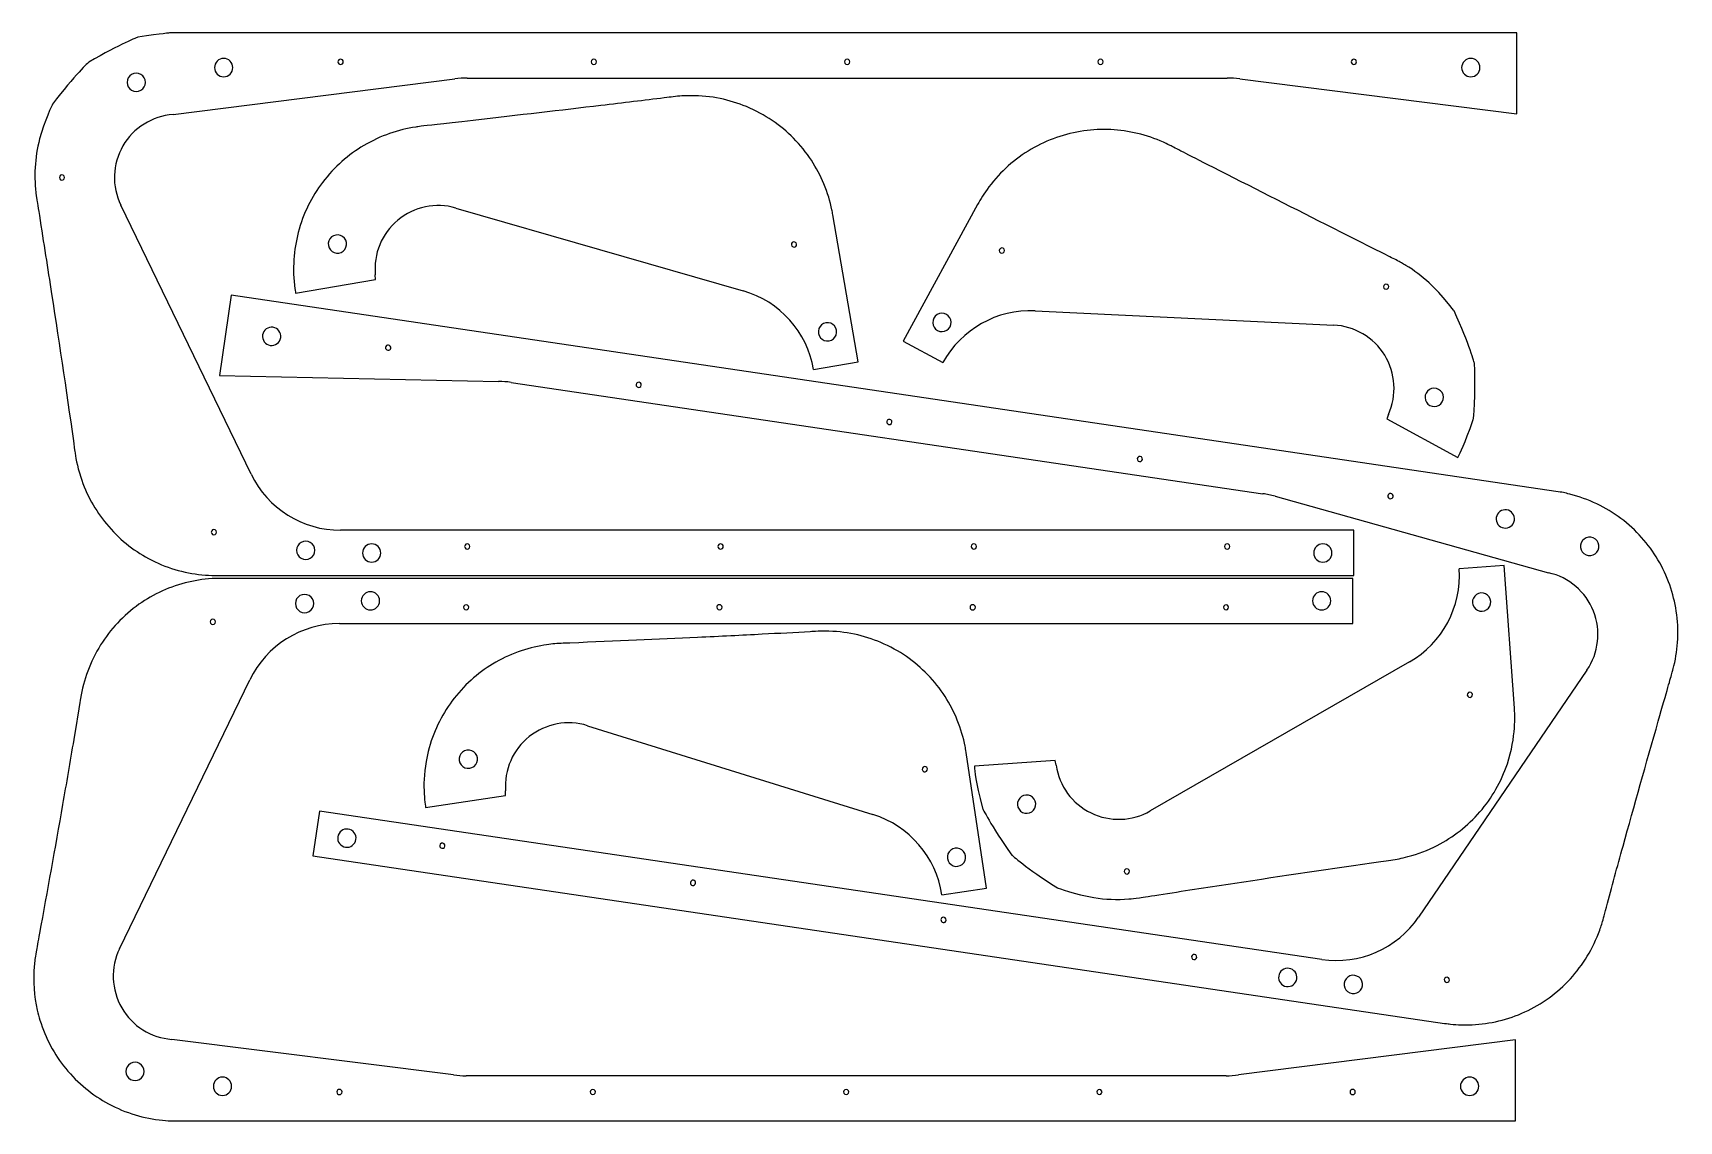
# Model space of a CAD drawing. Header units: millimetres. Extents: x 0.1 to 35.9, y 0.1 to 23.8.
import ezdxf

# ---------------------------------------------------------------- set-up
doc = ezdxf.new("R2010")
doc.units = ezdxf.units.MM
doc.layers.add('Layer_1', color=7, linetype='CONTINUOUS')

msp = doc.modelspace()

# ---------------------------------------------------------------- linework, layer by layer
at = {"layer": 'Layer_1', "color": 7}
for points in [[(26.328124, 22.808322), (32.356095, 22.047177), (32.356095, 23.809675), (3.222173, 23.809675)], [(3.119569, 22.034157), (9.250145, 22.808322)], [(9.521426, 22.825406), (26.056843, 22.825406)], [(4.816546, 14.204687), (1.981966, 20.059576)], [(20.623754, 20.071904), (19.006767, 17.101766), (19.871213, 16.631148)], [(9.273189, 19.997534), (15.523328, 18.194656)], [(17.057307, 16.48057), (18.027361, 16.647134), (17.477701, 19.848305)], [(5.787056, 18.140588), (7.524133, 18.438854), (7.519603, 18.542182)], [(4.386742, 18.09813), (4.128512, 16.354651), (10.202957, 16.224403)], [(33.206293, 13.829615), (4.386742, 18.09813)], [(21.876168, 17.758685), (28.373751, 17.448734)], [(10.473813, 16.201555), (26.830804, 13.778892)], [(29.564043, 15.505457), (29.526419, 15.409116)], [(29.526419, 15.409116), (31.074386, 14.56638)], [(27.096654, 13.722247), (33.047652, 12.058223)], [(28.812766, 11.998659), (28.812766, 12.982907), (6.765502, 12.982907)], [(32.3053, 9.109364), (32.084623, 12.215803), (31.102848, 12.146059)], [(4.052485, 11.998659), (28.812766, 11.998659)], [(6.739715, 10.950596), (28.786979, 10.950596), (28.786979, 11.934845), (4.160343, 11.934845)], [(30.022242, 10.115426), (24.382928, 6.873092)], [(1.956179, 3.873928), (4.790759, 9.728816)], [(33.883676, 9.938274), (30.221863, 4.561868)], [(12.138069, 8.728133), (18.348953, 6.794295)], [(19.846573, 5.048346), (20.819914, 5.194486), (20.377369, 8.141974)], [(22.312441, 7.96934), (20.554373, 7.844449)], [(22.332699, 7.867917), (22.312441, 7.96934)], [(8.613672, 6.944858), (10.356638, 7.206552), (10.35428, 7.309953)], [(28.11493, 3.63882), (6.305568, 6.869044), (6.161362, 5.895415), (30.786773, 2.248102)], [(9.224357, 1.125181), (3.093782, 1.899347)], [(32.330308, 0.123828), (32.330308, 1.886326), (26.302336, 1.125181)], [(26.031055, 1.108098), (9.495638, 1.108098)], [(3.699757, 0.123841), (4.846202, 0.123841), (6.618174, 0.123841), (10.239487, 0.123841), (17.665325, 0.123841), (32.239755, 0.123841), (32.330258, 0.123841)]]:
    msp.add_lwpolyline(points, dxfattribs=at)
for points in [[(4.021874, 23.054994)], [(6.70844, 23.179743)], [(12.220243, 23.179743)], [(17.732048, 23.179743)], [(23.243852, 23.179743)], [(28.755656, 23.179743)], [(31.157773, 23.054994)], [(2.119127, 22.73299)], [(0.645454, 20.66006)], [(6.729003, 19.017059)], [(16.639999, 19.147204)], [(21.181112, 19.120838)], [(29.540196, 18.335445)], [(19.945516, 17.681436)], [(5.067243, 17.234425)], [(7.743096, 16.96421)], [(17.393281, 17.105795)], [(13.195424, 16.156656)], [(30.656175, 16.049979)], [(18.647753, 15.349101)], [(24.100082, 14.541547)], [(29.55241, 13.733993)], [(31.91033, 13.258648)], [(3.952537, 12.942924)], [(5.807529, 12.545973)], [(9.464341, 12.628574)], [(14.976146, 12.628574)], [(20.48795, 12.628574)], [(25.999754, 12.628574)], [(33.745367, 12.66134)], [(7.241909, 12.487427)], [(27.937738, 12.487427)], [(6.180364, 11.38753)], [(7.614743, 11.446076)], [(9.552727, 11.304929)], [(15.064531, 11.304929)], [(20.576335, 11.304929)], [(26.08814, 11.304929)], [(28.310572, 11.446076)], [(31.606566, 11.221455)], [(4.040923, 10.990579)], [(31.342058, 9.342997)], [(9.573833, 7.801341)], [(19.485398, 7.723167)], [(21.706514, 6.820469)], [(6.704239, 6.30911)], [(8.923371, 6.123117)], [(20.195613, 5.666373)], [(23.878658, 5.497389)], [(14.375699, 5.315563)], [(19.828028, 4.508009)], [(25.280357, 3.700455)], [(27.176749, 3.27689)], [(28.604228, 3.124648)], [(30.778742, 3.203859)], [(2.491962, 1.200513)], [(4.394708, 0.87851)], [(6.796825, 0.753761)], [(12.308629, 0.753761)], [(17.820433, 0.753761)], [(23.332237, 0.753761)], [(28.844041, 0.753761)], [(31.530607, 0.87851)]]:
    msp.add_lwpolyline(points, close=True, dxfattribs=at)
for points in [[(2.356261, 23.715719), (2.356261, 23.715719), (1.978732, 23.578043), (1.287174, 23.173153)], [(3.048414, 23.808457), (3.048414, 23.808457), (2.903192, 23.796595), (2.356261, 23.715719)], [(3.222223, 23.809663), (3.214428, 23.809663), (3.206649, 23.809663), (3.048414, 23.808457)], [(1.287174, 23.173153), (1.287174, 23.173153), (0.986718, 22.900991), (0.493763, 22.256138)], [(2.418093, 22.905599), (2.356426, 22.941202), (2.280449, 22.941202), (2.218782, 22.905599)], [(4.221185, 23.254122), (4.11118, 23.254122), (4.021975, 23.164999), (4.021874, 23.054994)], [(4.021874, 23.054994), (4.021975, 22.944989), (4.11118, 22.855865), (4.221185, 22.855865)], [(4.420496, 23.054994), (4.420395, 23.164999), (4.33119, 23.254122), (4.221185, 23.254122)], [(4.221185, 22.855865), (4.33119, 22.855865), (4.420395, 22.944989), (4.420496, 23.054994)], [(6.765526, 23.236696), (6.73405, 23.236696), (6.708513, 23.211218), (6.70844, 23.179743)], [(6.70844, 23.179743), (6.708513, 23.148267), (6.73405, 23.12279), (6.765526, 23.12279)], [(6.822612, 23.179743), (6.822539, 23.211218), (6.797002, 23.236696), (6.765526, 23.236696)], [(6.765526, 23.12279), (6.797002, 23.12279), (6.822539, 23.148267), (6.822612, 23.179743)], [(12.248787, 23.229181), (12.231124, 23.218983), (12.220243, 23.200138), (12.220243, 23.179743)], [(12.220243, 23.179743), (12.220243, 23.159348), (12.231124, 23.140502), (12.248787, 23.130304)], [(12.305873, 23.229181), (12.288211, 23.239379), (12.266449, 23.239379), (12.248787, 23.229181)], [(12.248787, 23.130304), (12.266449, 23.120107), (12.288211, 23.120107), (12.305873, 23.130304)], [(12.334417, 23.179743), (12.334417, 23.200138), (12.323536, 23.218983), (12.305873, 23.229181)], [(12.305873, 23.130304), (12.323536, 23.140502), (12.334417, 23.159348), (12.334417, 23.179743)], [(17.760591, 23.229181), (17.742928, 23.218983), (17.732048, 23.200138), (17.732048, 23.179743)], [(17.732048, 23.179743), (17.732048, 23.159348), (17.742928, 23.140502), (17.760591, 23.130304)], [(17.817677, 23.229181), (17.800015, 23.239379), (17.778254, 23.239379), (17.760591, 23.229181)], [(17.760591, 23.130304), (17.778254, 23.120107), (17.800015, 23.120107), (17.817677, 23.130304)], [(17.846221, 23.179743), (17.846221, 23.200138), (17.83534, 23.218983), (17.817677, 23.229181)], [(17.817677, 23.130304), (17.83534, 23.140502), (17.846221, 23.159348), (17.846221, 23.179743)], [(23.272395, 23.229181), (23.254732, 23.218983), (23.243852, 23.200138), (23.243852, 23.179743)], [(23.243852, 23.179743), (23.243852, 23.159348), (23.254732, 23.140502), (23.272395, 23.130304)], [(23.329482, 23.229181), (23.311819, 23.239379), (23.290058, 23.239379), (23.272395, 23.229181)], [(23.272395, 23.130304), (23.290058, 23.120107), (23.311819, 23.120107), (23.329482, 23.130304)], [(23.358025, 23.179743), (23.358025, 23.200138), (23.347144, 23.218983), (23.329482, 23.229181)], [(23.329482, 23.130304), (23.347144, 23.140502), (23.358025, 23.159348), (23.358025, 23.179743)], [(28.812742, 23.236696), (28.781266, 23.236696), (28.75573, 23.211218), (28.755656, 23.179743)], [(28.755656, 23.179743), (28.75573, 23.148267), (28.781266, 23.12279), (28.812742, 23.12279)], [(28.869829, 23.179743), (28.869755, 23.211218), (28.844218, 23.236696), (28.812742, 23.236696)], [(28.812742, 23.12279), (28.844218, 23.12279), (28.869755, 23.148267), (28.869829, 23.179743)], [(31.357083, 23.254122), (31.247078, 23.254122), (31.157873, 23.164999), (31.157773, 23.054994)], [(31.157773, 23.054994), (31.157873, 22.944989), (31.247078, 22.855865), (31.357083, 22.855865)], [(31.556394, 23.054994), (31.556294, 23.164999), (31.467089, 23.254122), (31.357083, 23.254122)], [(31.357083, 22.855865), (31.467089, 22.855865), (31.556294, 22.944989), (31.556394, 23.054994)], [(2.218782, 22.905599), (2.157115, 22.869995), (2.119127, 22.804197), (2.119127, 22.73299)], [(2.119127, 22.73299), (2.119127, 22.661783), (2.157115, 22.595985), (2.218782, 22.560381)], [(2.517749, 22.73299), (2.517749, 22.804197), (2.47976, 22.869995), (2.418093, 22.905599)], [(2.418093, 22.560381), (2.47976, 22.595985), (2.517749, 22.661783), (2.517749, 22.73299)], [(9.521428, 22.825412), (9.430731, 22.825412), (9.340124, 22.819714), (9.250142, 22.808351)], [(26.328126, 22.808351), (26.238144, 22.819714), (26.147537, 22.825412), (26.05684, 22.825412)], [(0.493763, 22.256138), (0.493763, 22.256138), (0.317289, 21.88355), (0.216215, 21.50075)], [(2.218782, 22.560381), (2.280449, 22.524778), (2.356426, 22.524778), (2.418093, 22.560381)], [(12.429446, 22.228176), (11.569248, 22.125973), (10.638148, 22.018344), (9.649776, 21.905578)], [(13.805056, 22.394477), (13.377908, 22.341814), (12.917388, 22.286148), (12.429446, 22.228176)], [(14.0015, 22.418775), (13.945069, 22.411772), (13.881684, 22.403924), (13.805056, 22.394477)], [(14.38443, 22.443021), (14.236087, 22.442602), (14.139162, 22.435859), (14.0015, 22.418775)], [(15.594919, 22.204941), (15.236885, 22.353002), (14.829845, 22.444281), (14.38443, 22.443021)], [(3.119536, 22.034181), (2.664596, 22.000183), (2.255973, 21.743221), (2.028238, 21.34792)], [(9.649776, 21.905578), (8.93204, 21.82369), (8.654213, 21.792322), (8.519227, 21.777)], [(16.618271, 21.518521), (16.345799, 21.793373), (16.005933, 22.03497), (15.594919, 22.204941)], [(0.216215, 21.50075), (0.162333, 21.296679), (0.12938, 21.087693), (0.11771, 20.876942)], [(8.399134, 21.761031), (8.024998, 21.703956), (7.638905, 21.57698), (7.267417, 21.356079)], [(8.519227, 21.777), (8.459956, 21.770273), (8.428358, 21.765489), (8.399134, 21.761031)], [(17.280276, 20.52687), (17.135786, 20.872108), (16.921023, 21.213125), (16.618271, 21.518521)], [(22.934844, 21.676332), (22.530165, 21.618879), (22.142529, 21.483098), (21.792847, 21.278363)], [(24.107813, 21.620928), (23.722023, 21.713336), (23.324166, 21.731605), (22.934844, 21.676332)], [(24.667875, 21.429713), (24.486778, 21.51118), (24.299258, 21.57507), (24.107813, 21.620928)], [(2.028238, 21.34792), (1.800504, 20.952619), (1.783182, 20.470227), (1.981978, 20.05961)], [(7.267417, 21.356079), (6.941719, 21.162407), (6.631657, 20.89877), (6.37103, 20.553278)], [(21.792847, 21.278363), (21.433345, 21.067879), (21.121128, 20.788761), (20.87274, 20.458771)], [(24.812491, 21.360207), (24.74355, 21.395515), (24.714012, 21.408959), (24.667875, 21.429713)], [(25.756131, 20.878297), (25.15457, 21.184728), (24.92766, 21.301226), (24.812491, 21.360207)], [(0.11771, 20.876942), (0.105884, 20.66336), (0.116304, 20.456504), (0.1446, 20.258428)], [(28.203022, 19.63762), (27.388929, 20.048969), (26.56083, 20.468388), (25.756131, 20.878297)], [(0.673998, 20.709499), (0.656335, 20.699301), (0.645454, 20.680456), (0.645454, 20.66006)], [(0.645454, 20.66006), (0.645454, 20.639665), (0.656335, 20.620819), (0.673998, 20.610622)], [(0.731085, 20.709499), (0.713422, 20.719697), (0.691661, 20.719697), (0.673998, 20.709499)], [(0.673998, 20.610622), (0.691661, 20.600424), (0.713422, 20.600424), (0.731085, 20.610622)], [(0.759628, 20.66006), (0.759628, 20.680456), (0.748748, 20.699301), (0.731085, 20.709499)], [(0.731085, 20.610622), (0.748748, 20.620819), (0.759628, 20.639665), (0.759628, 20.66006)], [(6.37103, 20.553278), (6.141099, 20.248473), (5.953068, 19.883918), (5.84301, 19.461936)], [(17.456884, 19.957854), (17.41897, 20.139638), (17.362655, 20.330037), (17.280276, 20.52687)], [(20.87274, 20.458771), (20.758798, 20.307396), (20.68943, 20.192551), (20.623756, 20.071917)], [(0.1446, 20.258428), (0.14614, 20.247642), (0.147551, 20.237632), (0.151227, 20.214264)], [(0.151227, 20.214264), (0.158236, 20.169701), (0.172916, 20.076467), (0.210642, 19.836345)], [(9.273157, 19.997517), (8.83482, 20.123957), (8.362317, 20.02525), (8.011256, 19.733904)], [(0.210642, 19.836345), (0.304449, 19.239274), (0.391989, 18.679488), (0.476916, 18.129061)], [(8.011256, 19.733904), (7.660196, 19.442557), (7.476091, 18.996341), (7.519574, 18.54221)], [(17.477702, 19.848325), (17.469256, 19.897517), (17.46341, 19.926562), (17.456884, 19.957854)], [(5.84301, 19.461936), (5.745557, 19.088282), (5.710941, 18.674709), (5.77193, 18.237867)], [(6.661544, 19.409932), (6.591364, 19.397882), (6.532944, 19.349306), (6.50829, 19.282503)], [(6.848528, 19.340924), (6.803002, 19.395677), (6.731724, 19.421983), (6.661544, 19.409932)], [(29.382941, 19.041971), (28.982556, 19.24396), (28.595348, 19.439384), (28.203022, 19.63762)], [(6.50829, 19.282503), (6.483636, 19.215701), (6.496493, 19.140819), (6.542019, 19.086067)], [(6.542019, 19.086067), (6.587545, 19.031314), (6.658823, 19.005009), (6.729003, 19.017059)], [(6.729003, 19.017059), (6.799183, 19.029109), (6.857603, 19.077685), (6.882257, 19.144488)], [(6.882257, 19.144488), (6.906911, 19.211291), (6.894054, 19.286172), (6.848528, 19.340924)], [(16.576782, 19.223233), (16.569721, 19.204099), (16.573403, 19.182651), (16.586443, 19.166969)], [(16.620678, 19.259731), (16.600577, 19.256279), (16.583844, 19.242366), (16.576782, 19.223233)], [(16.586443, 19.166969), (16.599483, 19.151287), (16.619898, 19.143752), (16.639999, 19.147204)], [(16.674234, 19.239966), (16.661194, 19.255648), (16.640779, 19.263182), (16.620678, 19.259731)], [(16.639999, 19.147204), (16.6601, 19.150655), (16.676833, 19.164568), (16.683894, 19.183702)], [(16.683894, 19.183702), (16.690956, 19.202836), (16.687273, 19.224283), (16.674234, 19.239966)], [(21.124043, 19.119408), (21.106641, 19.108771), (21.096236, 19.089658), (21.096747, 19.069269)], [(21.096747, 19.069269), (21.097258, 19.048881), (21.108607, 19.030313), (21.12652, 19.020561)], [(21.181112, 19.120838), (21.163199, 19.13059), (21.141445, 19.130045), (21.124043, 19.119408)], [(21.12652, 19.020561), (21.144433, 19.010809), (21.166187, 19.011354), (21.183589, 19.021991)], [(21.210885, 19.07213), (21.210374, 19.092518), (21.199025, 19.111086), (21.181112, 19.120838)], [(21.183589, 19.021991), (21.200991, 19.032628), (21.211396, 19.051741), (21.210885, 19.07213)], [(29.730621, 18.866588), (29.657357, 18.903543), (29.553409, 18.955973), (29.382941, 19.041971)], [(29.944407, 18.748151), (29.871562, 18.79228), (29.829931, 18.816496), (29.730621, 18.866588)], [(30.448783, 18.368627), (30.293809, 18.511728), (30.124825, 18.638854), (29.944407, 18.748151)], [(29.483127, 18.334014), (29.465725, 18.323378), (29.45532, 18.304265), (29.455831, 18.283876)], [(29.455831, 18.283876), (29.456342, 18.263487), (29.467692, 18.24492), (29.485604, 18.235168)], [(29.540196, 18.335445), (29.522284, 18.345197), (29.500529, 18.344651), (29.483127, 18.334014)], [(29.569969, 18.286736), (29.569458, 18.307125), (29.558109, 18.325693), (29.540196, 18.335445)], [(29.542673, 18.236598), (29.560075, 18.247235), (29.57048, 18.266348), (29.569969, 18.286736)], [(30.993792, 17.756695), (30.993792, 17.756695), (30.749222, 18.091206), (30.448783, 18.368627)], [(0.476916, 18.129061), (0.650041, 17.007003), (0.832418, 15.791504), (0.978114, 14.726762)], [(5.77193, 18.237867), (5.775307, 18.213643), (5.777455, 18.196576), (5.787076, 18.140541)], [(17.057314, 16.480547), (16.916829, 17.298718), (16.320953, 17.964554), (15.523328, 18.194632)], [(29.485604, 18.235168), (29.503517, 18.225416), (29.525272, 18.225961), (29.542673, 18.236598)], [(19.746267, 17.676443), (19.685511, 17.639306), (19.649183, 17.572577), (19.650966, 17.501392)], [(19.945516, 17.681436), (19.882976, 17.715484), (19.807023, 17.71358), (19.746267, 17.676443)], [(21.876161, 17.758663), (21.046959, 17.798219), (20.268131, 17.360228), (19.871199, 16.631129)], [(20.049464, 17.511378), (20.04768, 17.582563), (20.008055, 17.647389), (19.945516, 17.681436)], [(31.435693, 16.614194), (31.435693, 16.614194), (31.337703, 17.014025), (30.993792, 17.756695)], [(5.067243, 17.234425), (5.051225, 17.125592), (5.12641, 17.024361), (5.235228, 17.008244)], [(5.293578, 17.402203), (5.18476, 17.418321), (5.083459, 17.343229), (5.067243, 17.234425)], [(5.461563, 17.176022), (5.47758, 17.284855), (5.402396, 17.386086), (5.293578, 17.402203)], [(17.172568, 17.371239), (17.147914, 17.304436), (17.160771, 17.229555), (17.206297, 17.174803)], [(17.325823, 17.498668), (17.255642, 17.486618), (17.197222, 17.438042), (17.172568, 17.371239)], [(17.512806, 17.42966), (17.46728, 17.484413), (17.396003, 17.510718), (17.325823, 17.498668)], [(17.393281, 17.105795), (17.463461, 17.117845), (17.521881, 17.166421), (17.546536, 17.233224)], [(17.546536, 17.233224), (17.57119, 17.300026), (17.558332, 17.374908), (17.512806, 17.42966)], [(19.650966, 17.501392), (19.65275, 17.430207), (19.692375, 17.365382), (19.754915, 17.331334)], [(19.754915, 17.331334), (19.817455, 17.297287), (19.893408, 17.29919), (19.954164, 17.336327)], [(19.954164, 17.336327), (20.01492, 17.373464), (20.051248, 17.440193), (20.049464, 17.511378)], [(29.483154, 16.792074), (29.24486, 17.181101), (28.829466, 17.42697), (28.373776, 17.448707)], [(5.235228, 17.008244), (5.344046, 16.992126), (5.445346, 17.067218), (5.461563, 17.176022)], [(7.743096, 16.96421), (7.738557, 16.933063), (7.760086, 16.904119), (7.791222, 16.899507)], [(7.807911, 17.012184), (7.776774, 17.016796), (7.74778, 16.995335), (7.743096, 16.96421)], [(7.791222, 16.899507), (7.822358, 16.894896), (7.851352, 16.916356), (7.856037, 16.947482)], [(7.856037, 16.947482), (7.860576, 16.978629), (7.839047, 17.007572), (7.807911, 17.012184)], [(17.206297, 17.174803), (17.251823, 17.12005), (17.323101, 17.093745), (17.393281, 17.105795)], [(29.56408, 15.505474), (29.75175, 15.921295), (29.721448, 16.403046), (29.483154, 16.792074)], [(31.410723, 15.394362), (31.410723, 15.394362), (31.47154, 15.800356), (31.435693, 16.614194)], [(10.473816, 16.201561), (10.384098, 16.21485), (10.293634, 16.222488), (10.202959, 16.224432)], [(13.195424, 16.156656), (13.192436, 16.136481), (13.200438, 16.116244), (13.216416, 16.103569)], [(13.230903, 16.201378), (13.211937, 16.193879), (13.198412, 16.176831), (13.195424, 16.156656)], [(13.287374, 16.193015), (13.271396, 16.20569), (13.249869, 16.208878), (13.230903, 16.201378)], [(13.272887, 16.095205), (13.291853, 16.102704), (13.305377, 16.119753), (13.308365, 16.139928)], [(13.308365, 16.139928), (13.311354, 16.160103), (13.303352, 16.180339), (13.287374, 16.193015)], [(13.216416, 16.103569), (13.232394, 16.090893), (13.253921, 16.087705), (13.272887, 16.095205)], [(30.456926, 16.044986), (30.39617, 16.007849), (30.359842, 15.94112), (30.361626, 15.869935)], [(30.361626, 15.869935), (30.36341, 15.79875), (30.403035, 15.733924), (30.465574, 15.699877)], [(30.656175, 16.049979), (30.593635, 16.084027), (30.517682, 16.082123), (30.456926, 16.044986)], [(30.760124, 15.879921), (30.75834, 15.951106), (30.718715, 16.015932), (30.656175, 16.049979)], [(30.664823, 15.70487), (30.725579, 15.742007), (30.761907, 15.808736), (30.760124, 15.879921)], [(30.465574, 15.699877), (30.528114, 15.665829), (30.604067, 15.667733), (30.664823, 15.70487)], [(18.647753, 15.349101), (18.644765, 15.328926), (18.652767, 15.30869), (18.668745, 15.296015)], [(18.683232, 15.393824), (18.664266, 15.386325), (18.650741, 15.369276), (18.647753, 15.349101)], [(18.668745, 15.296015), (18.684723, 15.283339), (18.706249, 15.280151), (18.725215, 15.287651)], [(18.739702, 15.38546), (18.723724, 15.398136), (18.702198, 15.401324), (18.683232, 15.393824)], [(18.725215, 15.287651), (18.744182, 15.29515), (18.757706, 15.312199), (18.760694, 15.332374)], [(18.760694, 15.332374), (18.763682, 15.352548), (18.75568, 15.372785), (18.739702, 15.38546)], [(31.074351, 14.566342), (31.140818, 14.688431), (31.204995, 14.819766), (31.410723, 15.394362)], [(0.978114, 14.726762), (0.979125, 14.719352), (0.980238, 14.711241), (0.981437, 14.70246)], [(0.981437, 14.70246), (0.996182, 14.594535), (1.030061, 14.386261), (1.109948, 14.141234)], [(24.100082, 14.541547), (24.097093, 14.521372), (24.105096, 14.501136), (24.121074, 14.48846)], [(24.13556, 14.58627), (24.116594, 14.578771), (24.10307, 14.561722), (24.100082, 14.541547)], [(24.121074, 14.48846), (24.137051, 14.475785), (24.158578, 14.472597), (24.177544, 14.480096)], [(24.192031, 14.577906), (24.176053, 14.590582), (24.154526, 14.59377), (24.13556, 14.58627)], [(24.177544, 14.480096), (24.19651, 14.487596), (24.210035, 14.504644), (24.213023, 14.524819)], [(24.213023, 14.524819), (24.216011, 14.544994), (24.208009, 14.565231), (24.192031, 14.577906)], [(1.109948, 14.141234), (1.23554, 13.75602), (1.428696, 13.412655), (1.669606, 13.120456)], [(4.816569, 14.204691), (5.178309, 13.457508), (5.935381, 12.982905), (6.765526, 12.982905)], [(27.096661, 13.722276), (27.009315, 13.746699), (26.92052, 13.765611), (26.830802, 13.778899)], [(29.55241, 13.733993), (29.547872, 13.702846), (29.5694, 13.673902), (29.600536, 13.669291)], [(29.617225, 13.781968), (29.586089, 13.786579), (29.557095, 13.765119), (29.55241, 13.733993)], [(29.600536, 13.669291), (29.631673, 13.664679), (29.660667, 13.68614), (29.665351, 13.717265)], [(29.665351, 13.717265), (29.66989, 13.748412), (29.648361, 13.777356), (29.617225, 13.781968)], [(33.508308, 13.769596), (33.404771, 13.79551), (33.347246, 13.808726), (33.206241, 13.82961)], [(34.621121, 13.24049), (34.298382, 13.482301), (33.922293, 13.665982), (33.508308, 13.769596)], [(31.91033, 13.258648), (31.894312, 13.149815), (31.969496, 13.048584), (32.078315, 13.032466)], [(32.136665, 13.426426), (32.027847, 13.442543), (31.926546, 13.367451), (31.91033, 13.258648)], [(32.30465, 13.200244), (32.320667, 13.309077), (32.245483, 13.410309), (32.136665, 13.426426)], [(1.669606, 13.120456), (1.932529, 12.801559), (2.246801, 12.549947), (2.587187, 12.366848)], [(3.98108, 12.992363), (3.963417, 12.982165), (3.952537, 12.963319), (3.952537, 12.942924)], [(3.952537, 12.942924), (3.952537, 12.922529), (3.963417, 12.903683), (3.98108, 12.893486)], [(4.038167, 12.992363), (4.020504, 13.002561), (3.998743, 13.002561), (3.98108, 12.992363)], [(4.066711, 12.942924), (4.066711, 12.963319), (4.05583, 12.982165), (4.038167, 12.992363)], [(4.038167, 12.893486), (4.05583, 12.903683), (4.066711, 12.922529), (4.066711, 12.942924)], [(32.078315, 13.032466), (32.187133, 13.016349), (32.288433, 13.091441), (32.30465, 13.200244)], [(35.428072, 12.341929), (35.226419, 12.681811), (34.955781, 12.989748), (34.621121, 13.24049)], [(3.98108, 12.893486), (3.998743, 12.883288), (4.020504, 12.883288), (4.038167, 12.893486)], [(5.907185, 12.718582), (5.845518, 12.682978), (5.807529, 12.61718), (5.807529, 12.545973)], [(5.807529, 12.545973), (5.807529, 12.474766), (5.845518, 12.408968), (5.907185, 12.373365)], [(6.106496, 12.718582), (6.044829, 12.754185), (5.968852, 12.754185), (5.907185, 12.718582)], [(6.206152, 12.545973), (6.206152, 12.61718), (6.168163, 12.682978), (6.106496, 12.718582)], [(6.106496, 12.373365), (6.168163, 12.408968), (6.206152, 12.474766), (6.206152, 12.545973)], [(7.441219, 12.686556), (7.331214, 12.686556), (7.242009, 12.597432), (7.241909, 12.487427)], [(7.64053, 12.487427), (7.64043, 12.597432), (7.551225, 12.686556), (7.441219, 12.686556)], [(9.492885, 12.678013), (9.475222, 12.667815), (9.464341, 12.648969), (9.464341, 12.628574)], [(9.464341, 12.628574), (9.464341, 12.608179), (9.475222, 12.589334), (9.492885, 12.579136)], [(9.549971, 12.678013), (9.532309, 12.68821), (9.510547, 12.68821), (9.492885, 12.678013)], [(9.492885, 12.579136), (9.510547, 12.568938), (9.532309, 12.568938), (9.549971, 12.579136)], [(9.578514, 12.628574), (9.578514, 12.648969), (9.567634, 12.667815), (9.549971, 12.678013)], [(9.549971, 12.579136), (9.567634, 12.589334), (9.578514, 12.608179), (9.578514, 12.628574)], [(15.033232, 12.685661), (15.001704, 12.685661), (14.976146, 12.660102), (14.976146, 12.628574)], [(14.976146, 12.628574), (14.976146, 12.597046), (15.001704, 12.571488), (15.033232, 12.571488)], [(15.090319, 12.628574), (15.090319, 12.660102), (15.06476, 12.685661), (15.033232, 12.685661)], [(15.033232, 12.571488), (15.06476, 12.571488), (15.090319, 12.597046), (15.090319, 12.628574)], [(20.516493, 12.678013), (20.49883, 12.667815), (20.48795, 12.648969), (20.48795, 12.628574)], [(20.48795, 12.628574), (20.48795, 12.597046), (20.513508, 12.571488), (20.545036, 12.571488)], [(20.573579, 12.678013), (20.555917, 12.68821), (20.534156, 12.68821), (20.516493, 12.678013)], [(20.545036, 12.571488), (20.576564, 12.571488), (20.602123, 12.597046), (20.602123, 12.628574)], [(20.602123, 12.628574), (20.602123, 12.648969), (20.591242, 12.667815), (20.573579, 12.678013)], [(26.028297, 12.678013), (26.010634, 12.667815), (25.999754, 12.648969), (25.999754, 12.628574)], [(25.999754, 12.628574), (25.999754, 12.608179), (26.010634, 12.589334), (26.028297, 12.579136)], [(26.085384, 12.678013), (26.067721, 12.68821), (26.04596, 12.68821), (26.028297, 12.678013)], [(26.028297, 12.579136), (26.04596, 12.568938), (26.067721, 12.568938), (26.085384, 12.579136)], [(26.113927, 12.628574), (26.113927, 12.648969), (26.103046, 12.667815), (26.085384, 12.678013)], [(26.085384, 12.579136), (26.103046, 12.589334), (26.113927, 12.608179), (26.113927, 12.628574)], [(28.137049, 12.686556), (28.027044, 12.686556), (27.937839, 12.597432), (27.937738, 12.487427)], [(28.33636, 12.487427), (28.336259, 12.597432), (28.247054, 12.686556), (28.137049, 12.686556)], [(33.745367, 12.66134), (33.734934, 12.590902), (33.762872, 12.520248), (33.818657, 12.475994)], [(33.869236, 12.817486), (33.803018, 12.791301), (33.755799, 12.731779), (33.745367, 12.66134)], [(34.066397, 12.788284), (34.010612, 12.832538), (33.935454, 12.84367), (33.869236, 12.817486)], [(34.015818, 12.446792), (34.082036, 12.472976), (34.129255, 12.532498), (34.139688, 12.602937)], [(34.139688, 12.602937), (34.15012, 12.673376), (34.122182, 12.744029), (34.066397, 12.788284)], [(2.587187, 12.366848), (2.959526, 12.166561), (3.355442, 12.052011), (3.749081, 12.013462)], [(5.907185, 12.373365), (5.968852, 12.337761), (6.044829, 12.337761), (6.106496, 12.373365)], [(7.241909, 12.487427), (7.242009, 12.377422), (7.331214, 12.288299), (7.441219, 12.288299)], [(7.441219, 12.288299), (7.551225, 12.288299), (7.64043, 12.377422), (7.64053, 12.487427)], [(27.937738, 12.487427), (27.937839, 12.377422), (28.027044, 12.288299), (28.137049, 12.288299)], [(28.137049, 12.288299), (28.247054, 12.288299), (28.336259, 12.377422), (28.33636, 12.487427)], [(33.818657, 12.475994), (33.874443, 12.431739), (33.9496, 12.420607), (34.015818, 12.446792)], [(35.82773, 11.218832), (35.769985, 11.60457), (35.638622, 11.987049), (35.428072, 12.341929)], [(3.458057, 11.854412), (3.058465, 11.761507), (2.694223, 11.593192), (2.378596, 11.369988)], [(4.045336, 11.932725), (3.841546, 11.925192), (3.645231, 11.897929), (3.458057, 11.854412)], [(3.749081, 12.013462), (3.85723, 12.00287), (3.922087, 11.998654), (4.052434, 11.998654)], [(4.160389, 11.93485), (4.104054, 11.93485), (4.07752, 11.933914), (4.045336, 11.932725)], [(30.022236, 10.115449), (30.741909, 10.529226), (31.161673, 11.318025), (31.102849, 12.146083)], [(34.026663, 11.219497), (33.859303, 11.643899), (33.492737, 11.957956), (33.047687, 12.058242)], [(5.881397, 11.560139), (5.81973, 11.524535), (5.781742, 11.458737), (5.781742, 11.38753)], [(6.080709, 11.560139), (6.019042, 11.595742), (5.943065, 11.595742), (5.881397, 11.560139)], [(6.180364, 11.38753), (6.180364, 11.458737), (6.142376, 11.524535), (6.080709, 11.560139)], [(7.415432, 11.645205), (7.305427, 11.645205), (7.216222, 11.556081), (7.216121, 11.446076)], [(7.614743, 11.446076), (7.614642, 11.556081), (7.525437, 11.645205), (7.415432, 11.645205)], [(28.111261, 11.645205), (28.001256, 11.645205), (27.912051, 11.556081), (27.911951, 11.446076)], [(28.310572, 11.446076), (28.310472, 11.556081), (28.221267, 11.645205), (28.111261, 11.645205)], [(31.413206, 11.50744), (31.382062, 11.443405), (31.387446, 11.367619), (31.427329, 11.308629)], [(31.578319, 11.619076), (31.507291, 11.61403), (31.44435, 11.571475), (31.413206, 11.50744)], [(31.757556, 11.531902), (31.717672, 11.590891), (31.649347, 11.624122), (31.578319, 11.619076)], [(31.771679, 11.333092), (31.802823, 11.397127), (31.797439, 11.472913), (31.757556, 11.531902)], [(2.378596, 11.369988), (2.034567, 11.126698), (1.755303, 10.823565), (1.544512, 10.486863)], [(5.781742, 11.38753), (5.781742, 11.316323), (5.81973, 11.250525), (5.881397, 11.214922)], [(5.881397, 11.214922), (5.943065, 11.179318), (6.019042, 11.179318), (6.080709, 11.214922)], [(6.080709, 11.214922), (6.142376, 11.250525), (6.180364, 11.316323), (6.180364, 11.38753)], [(7.216121, 11.446076), (7.216222, 11.336071), (7.305427, 11.246948), (7.415432, 11.246948)], [(7.415432, 11.246948), (7.525437, 11.246948), (7.614642, 11.336071), (7.614743, 11.446076)], [(9.467097, 11.354368), (9.449435, 11.34417), (9.438554, 11.325324), (9.438554, 11.304929)], [(9.438554, 11.304929), (9.438554, 11.284534), (9.449435, 11.265688), (9.467097, 11.255491)], [(9.524184, 11.354368), (9.506521, 11.364565), (9.48476, 11.364565), (9.467097, 11.354368)], [(9.467097, 11.255491), (9.48476, 11.245293), (9.506521, 11.245293), (9.524184, 11.255491)], [(9.552727, 11.304929), (9.552727, 11.325324), (9.541846, 11.34417), (9.524184, 11.354368)], [(9.524184, 11.255491), (9.541846, 11.265688), (9.552727, 11.284534), (9.552727, 11.304929)], [(15.007445, 11.362016), (14.975917, 11.362016), (14.950358, 11.336457), (14.950358, 11.304929)], [(14.950358, 11.304929), (14.950358, 11.284534), (14.961239, 11.265688), (14.978901, 11.255491)], [(14.978901, 11.255491), (14.996564, 11.245293), (15.018325, 11.245293), (15.035988, 11.255491)], [(15.064531, 11.304929), (15.064531, 11.336457), (15.038973, 11.362016), (15.007445, 11.362016)], [(15.035988, 11.255491), (15.053651, 11.265688), (15.064531, 11.284534), (15.064531, 11.304929)], [(20.519249, 11.362016), (20.487721, 11.362016), (20.462162, 11.336457), (20.462162, 11.304929)], [(20.462162, 11.304929), (20.462162, 11.273401), (20.487721, 11.247843), (20.519249, 11.247843)], [(20.576335, 11.304929), (20.576335, 11.336457), (20.550777, 11.362016), (20.519249, 11.362016)], [(20.519249, 11.247843), (20.550777, 11.247843), (20.576335, 11.273401), (20.576335, 11.304929)], [(26.00251, 11.354368), (25.984847, 11.34417), (25.973966, 11.325324), (25.973966, 11.304929)], [(25.973966, 11.304929), (25.973966, 11.284534), (25.984847, 11.265688), (26.00251, 11.255491)], [(26.059596, 11.354368), (26.041934, 11.364565), (26.020172, 11.364565), (26.00251, 11.354368)], [(26.00251, 11.255491), (26.020172, 11.245293), (26.041934, 11.245293), (26.059596, 11.255491)], [(26.08814, 11.304929), (26.08814, 11.325324), (26.077259, 11.34417), (26.059596, 11.354368)], [(26.059596, 11.255491), (26.077259, 11.265688), (26.08814, 11.284534), (26.08814, 11.304929)], [(27.911951, 11.446076), (27.912051, 11.336071), (28.001256, 11.246948), (28.111261, 11.246948)], [(28.111261, 11.246948), (28.221267, 11.246948), (28.310472, 11.336071), (28.310572, 11.446076)], [(31.427329, 11.308629), (31.467213, 11.24964), (31.535538, 11.21641), (31.606566, 11.221455)], [(31.606566, 11.221455), (31.677594, 11.226501), (31.740535, 11.269057), (31.771679, 11.333092)], [(33.88367, 9.93831), (34.140482, 10.31537), (34.194024, 10.795095), (34.026663, 11.219497)], [(35.777236, 10.033169), (35.866801, 10.410933), (35.88853, 10.812694), (35.82773, 11.218832)], [(3.955293, 11.040018), (3.93763, 11.02982), (3.926749, 11.010974), (3.926749, 10.990579)], [(3.926749, 10.990579), (3.926749, 10.970184), (3.93763, 10.951338), (3.955293, 10.941141)], [(4.01238, 11.040018), (3.994717, 11.050216), (3.972956, 11.050216), (3.955293, 11.040018)], [(3.955293, 10.941141), (3.972956, 10.930943), (3.994717, 10.930943), (4.01238, 10.941141)], [(4.040923, 10.990579), (4.040923, 11.010974), (4.030042, 11.02982), (4.01238, 11.040018)], [(4.01238, 10.941141), (4.030042, 10.951338), (4.040923, 10.970184), (4.040923, 10.990579)], [(6.739739, 10.950599), (5.909594, 10.950599), (5.152522, 10.475996), (4.790782, 9.728812)], [(16.985256, 10.774449), (16.655281, 10.755359), (16.304497, 10.736189), (15.9374, 10.717141)], [(17.101746, 10.781235), (17.067695, 10.779237), (17.029741, 10.777023), (16.985256, 10.774449)], [(17.309395, 10.78671), (17.239113, 10.787129), (17.180912, 10.785879), (17.101746, 10.781235)], [(18.520075, 10.538381), (18.156997, 10.692101), (17.748944, 10.784093), (17.309395, 10.78671)], [(1.544512, 10.486863), (1.315407, 10.120909), (1.172121, 9.724034), (1.105221, 9.322231)], [(11.190797, 10.480885), (10.81528, 10.419578), (10.434255, 10.287879), (10.073466, 10.069066)], [(11.567468, 10.519336), (11.435756, 10.513836), (11.337574, 10.504847), (11.190797, 10.480885)], [(11.756042, 10.527218), (11.683357, 10.524177), (11.622505, 10.521636), (11.567468, 10.519336)], [(14.53154, 10.648239), (13.657232, 10.607544), (12.785004, 10.570255), (11.756042, 10.527218)], [(15.9374, 10.717141), (15.494908, 10.694181), (15.023724, 10.671146), (14.53154, 10.648239)], [(19.53581, 9.843443), (19.262235, 10.125154), (18.922954, 10.367809), (18.520075, 10.538381)], [(10.073466, 10.069066), (9.746467, 9.870745), (9.441466, 9.603721), (9.18901, 9.262839)], [(35.740374, 9.892251), (35.759925, 9.960528), (35.768436, 9.996052), (35.777236, 10.033169)], [(20.184121, 8.848953), (20.041983, 9.199801), (19.82953, 9.540987), (19.53581, 9.843443)], [(35.4362, 8.828621), (35.625607, 9.492367), (35.7017, 9.757199), (35.740374, 9.892251)], [(1.105221, 9.322231), (1.093525, 9.251986), (1.045627, 8.948298), (0.957944, 8.424694)], [(31.286675, 9.424909), (31.277755, 9.406568), (31.279297, 9.384861), (31.290721, 9.367966)], [(31.333967, 9.456884), (31.313623, 9.455439), (31.295596, 9.44325), (31.286675, 9.424909)], [(31.290721, 9.367966), (31.302144, 9.35107), (31.321714, 9.341552), (31.342058, 9.342997)], [(31.385304, 9.431916), (31.373881, 9.448811), (31.354311, 9.458329), (31.333967, 9.456884)], [(31.342058, 9.342997), (31.362401, 9.344442), (31.380429, 9.356631), (31.389349, 9.374972)], [(31.389349, 9.374972), (31.39827, 9.393313), (31.396728, 9.41502), (31.385304, 9.431916)], [(9.18901, 9.262839), (8.958371, 8.951414), (8.775697, 8.583305), (8.671648, 8.16619)], [(32.15279, 7.900795), (32.3474, 8.483192), (32.31486, 8.974861), (32.305307, 9.109337)], [(12.138037, 8.728117), (11.702453, 8.863741), (11.227978, 8.774986), (10.870871, 8.491081)], [(20.353487, 8.279944), (20.31728, 8.464373), (20.262723, 8.654933), (20.184121, 8.848953)], [(34.668962, 6.105843), (34.910665, 6.979524), (35.172437, 7.904309), (35.4362, 8.828621)], [(0.957944, 8.424694), (0.877073, 7.941773), (0.794855, 7.46478), (0.715412, 7.010644)], [(10.870871, 8.491081), (10.513765, 8.207176), (10.320323, 7.764927), (10.354252, 7.309981)], [(20.377369, 8.14201), (20.367024, 8.210906), (20.361566, 8.238794), (20.353487, 8.279944)], [(8.671648, 8.16619), (8.525358, 7.579737), (8.590543, 7.098989), (8.613691, 6.94481)], [(9.358747, 8.071366), (9.332694, 8.005096), (9.343975, 7.929961), (9.38834, 7.874264)], [(9.514646, 8.195546), (9.444228, 8.184974), (9.384799, 8.137636), (9.358747, 8.071366)], [(9.700138, 8.122624), (9.655773, 8.178321), (9.585064, 8.206119), (9.514646, 8.195546)], [(9.573833, 7.801341), (9.644251, 7.811914), (9.703679, 7.859251), (9.729732, 7.925521)], [(9.729732, 7.925521), (9.755785, 7.991791), (9.744504, 8.066927), (9.700138, 8.122624)], [(31.55255, 6.849367), (31.816788, 7.15371), (32.022191, 7.509958), (32.15279, 7.900795)], [(9.38834, 7.874264), (9.432706, 7.818566), (9.503415, 7.790768), (9.573833, 7.801341)], [(19.423793, 7.800508), (19.416331, 7.781526), (19.419562, 7.760006), (19.432269, 7.744053)], [(19.468446, 7.836075), (19.448276, 7.833047), (19.431255, 7.819489), (19.423793, 7.800508)], [(19.432269, 7.744053), (19.444976, 7.7281), (19.465229, 7.720138), (19.485398, 7.723167)], [(19.521574, 7.815189), (19.508867, 7.831142), (19.488615, 7.839104), (19.468446, 7.836075)], [(19.485398, 7.723167), (19.505567, 7.726195), (19.522589, 7.739753), (19.530051, 7.758735)], [(19.530051, 7.758735), (19.537513, 7.777716), (19.534282, 7.799236), (19.521574, 7.815189)], [(20.554382, 7.8445), (20.56326, 7.719528), (20.580222, 7.55127), (20.730336, 6.935944)], [(22.332678, 7.867882), (22.398827, 7.416494), (22.684098, 7.027107), (23.094543, 6.827956)], [(21.678267, 7.21809), (21.607239, 7.213044), (21.544299, 7.170488), (21.513154, 7.106453)], [(21.857504, 7.130916), (21.81762, 7.189905), (21.749295, 7.223135), (21.678267, 7.21809)], [(0.715412, 7.010644), (0.548479, 6.056385), (0.380292, 5.125123), (0.214007, 4.20897)], [(20.730336, 6.935944), (20.730336, 6.935944), (20.89882, 6.566357), (21.371326, 5.911461)], [(21.513154, 7.106453), (21.48201, 7.042419), (21.487394, 6.966632), (21.527277, 6.907643)], [(21.527277, 6.907643), (21.567161, 6.848654), (21.635486, 6.815423), (21.706514, 6.820469)], [(21.706514, 6.820469), (21.777542, 6.825515), (21.840483, 6.86807), (21.871627, 6.932105)], [(21.871627, 6.932105), (21.902771, 6.99614), (21.897388, 7.071926), (21.857504, 7.130916)], [(23.094543, 6.827956), (23.504988, 6.628805), (23.987395, 6.645709), (24.382893, 6.873101)], [(30.626759, 6.122439), (30.974918, 6.301965), (31.290054, 6.547029), (31.55255, 6.849367)], [(6.930574, 6.476888), (6.821756, 6.493005), (6.720456, 6.417913), (6.704239, 6.30911)], [(7.098559, 6.250706), (7.114577, 6.359539), (7.039392, 6.460771), (6.930574, 6.476888)], [(19.846579, 5.048322), (19.72332, 5.869267), (19.141567, 6.547481), (18.348952, 6.794272)], [(6.704239, 6.30911), (6.688222, 6.200277), (6.763406, 6.099046), (6.872224, 6.082928)], [(6.872224, 6.082928), (6.981042, 6.066811), (7.082343, 6.141903), (7.098559, 6.250706)], [(8.923371, 6.123117), (8.920383, 6.102942), (8.928385, 6.082706), (8.944363, 6.070031)], [(8.958849, 6.16784), (8.939883, 6.160341), (8.926359, 6.143292), (8.923371, 6.123117)], [(9.01532, 6.159476), (8.999342, 6.172152), (8.977815, 6.17534), (8.958849, 6.16784)], [(9.000833, 6.061667), (9.019799, 6.069166), (9.033324, 6.086215), (9.036312, 6.10639)], [(9.036312, 6.10639), (9.0393, 6.126564), (9.031298, 6.146801), (9.01532, 6.159476)], [(29.98892, 5.876994), (30.207396, 5.934896), (30.421395, 6.016545), (30.626759, 6.122439)], [(34.307615, 4.780697), (34.422174, 5.208092), (34.544215, 5.654919), (34.668962, 6.105843)], [(8.944363, 6.070031), (8.960341, 6.057355), (8.981867, 6.054167), (9.000833, 6.061667)], [(19.980527, 5.936398), (19.954474, 5.870128), (19.965755, 5.794993), (20.01012, 5.739296)], [(20.136426, 6.060578), (20.066008, 6.050005), (20.006579, 6.002668), (19.980527, 5.936398)], [(20.01012, 5.739296), (20.054485, 5.683598), (20.125195, 5.6558), (20.195613, 5.666373)], [(20.321918, 5.987656), (20.277553, 6.043353), (20.206844, 6.071151), (20.136426, 6.060578)], [(20.195613, 5.666373), (20.266031, 5.676946), (20.325459, 5.724283), (20.351512, 5.790553)], [(20.351512, 5.790553), (20.377564, 5.856823), (20.366283, 5.931958), (20.321918, 5.987656)], [(21.371326, 5.911461), (21.371326, 5.911461), (21.668946, 5.631445), (22.361487, 5.200939)], [(26.224161, 5.302107), (27.245538, 5.457596), (28.346701, 5.622319), (29.397273, 5.770842)], [(29.397273, 5.770842), (29.483327, 5.783007), (29.552696, 5.792757), (29.613695, 5.801307)], [(29.613695, 5.801307), (29.75067, 5.820502), (29.844704, 5.838771), (29.98892, 5.876994)], [(23.823276, 5.579301), (23.814356, 5.56096), (23.815898, 5.539253), (23.827321, 5.522358)], [(23.870568, 5.611276), (23.850224, 5.609831), (23.832196, 5.597642), (23.823276, 5.579301)], [(23.827321, 5.522358), (23.838745, 5.505462), (23.858314, 5.495944), (23.878658, 5.497389)], [(23.921905, 5.586308), (23.910481, 5.603203), (23.890912, 5.612721), (23.870568, 5.611276)], [(23.878658, 5.497389), (23.899002, 5.498834), (23.91703, 5.511023), (23.92595, 5.529364)], [(23.92595, 5.529364), (23.93487, 5.547705), (23.933328, 5.569412), (23.921905, 5.586308)], [(14.375699, 5.315563), (14.37108, 5.284375), (14.392618, 5.255348), (14.423806, 5.250729)], [(14.440534, 5.36367), (14.409346, 5.368289), (14.380319, 5.346751), (14.375699, 5.315563)], [(14.423806, 5.250729), (14.454994, 5.24611), (14.484021, 5.267648), (14.48864, 5.298835)], [(14.48864, 5.298835), (14.49326, 5.330023), (14.471722, 5.359051), (14.440534, 5.36367)], [(22.361487, 5.200939), (22.361487, 5.200939), (22.748777, 5.054043), (23.157979, 4.987029)], [(24.146143, 4.982832), (24.243326, 4.997844), (24.393247, 5.021015), (24.661891, 5.062452)], [(24.661891, 5.062452), (25.182363, 5.142735), (25.697226, 5.22189), (26.224161, 5.302107)], [(23.157979, 4.987029), (23.407604, 4.946149), (23.66122, 4.935701), (23.913395, 4.955674)], [(23.913395, 4.955674), (23.990022, 4.961744), (24.031804, 4.965171), (24.146143, 4.982832)], [(34.243866, 4.541964), (34.259736, 4.601626), (34.279647, 4.676354), (34.307615, 4.780697)], [(19.828028, 4.508009), (19.823409, 4.476821), (19.844947, 4.447794), (19.876135, 4.443175)], [(19.863507, 4.552732), (19.844541, 4.545232), (19.831016, 4.528184), (19.828028, 4.508009)], [(19.919977, 4.544368), (19.903999, 4.557044), (19.882473, 4.560232), (19.863507, 4.552732)], [(19.876135, 4.443175), (19.907322, 4.438555), (19.93635, 4.460093), (19.940969, 4.491281)], [(19.940969, 4.491281), (19.943957, 4.511456), (19.935955, 4.531693), (19.919977, 4.544368)], [(28.114906, 3.638821), (28.936092, 3.517194), (29.754531, 3.875754), (30.221841, 4.561875)], [(34.161129, 4.277212), (34.196, 4.373943), (34.214592, 4.43191), (34.243866, 4.541964)], [(0.214007, 4.20897), (0.179646, 4.019651), (0.157306, 3.896735), (0.140995, 3.80697)], [(33.523747, 3.21954), (33.796527, 3.517839), (34.015948, 3.874476), (34.161129, 4.277212)], [(0.140995, 3.80697), (0.114998, 3.663904), (0.107929, 3.604396), (0.098522, 3.493279)], [(1.95619, 3.873894), (1.757395, 3.463276), (1.774716, 2.980884), (2.002451, 2.585583)], [(25.280357, 3.700455), (25.277369, 3.68028), (25.285371, 3.660043), (25.301349, 3.647368)], [(25.315835, 3.745178), (25.296869, 3.737678), (25.283345, 3.72063), (25.280357, 3.700455)], [(25.301349, 3.647368), (25.317327, 3.634693), (25.338853, 3.631505), (25.357819, 3.639004)], [(25.372306, 3.736814), (25.356328, 3.749489), (25.334801, 3.752678), (25.315835, 3.745178)], [(25.357819, 3.639004), (25.376785, 3.646504), (25.39031, 3.663552), (25.393298, 3.683727)], [(25.393298, 3.683727), (25.396286, 3.703902), (25.388284, 3.724139), (25.372306, 3.736814)], [(0.098522, 3.493279), (0.070621, 3.163681), (0.095476, 2.840468), (0.165626, 2.533465)], [(27.176749, 3.27689), (27.160731, 3.168057), (27.235916, 3.066826), (27.344734, 3.050708)], [(27.403084, 3.444668), (27.294266, 3.460785), (27.192966, 3.385693), (27.176749, 3.27689)], [(27.571069, 3.218487), (27.587087, 3.327319), (27.511902, 3.428551), (27.403084, 3.444668)], [(28.728097, 3.280794), (28.661879, 3.254609), (28.61466, 3.195087), (28.604228, 3.124648)], [(28.925258, 3.251592), (28.869473, 3.295846), (28.794315, 3.306978), (28.728097, 3.280794)], [(28.998549, 3.066245), (29.008981, 3.136684), (28.981043, 3.207337), (28.925258, 3.251592)], [(30.81422, 3.248582), (30.795254, 3.241082), (30.78173, 3.224034), (30.778742, 3.203859)], [(30.870691, 3.240218), (30.854713, 3.252894), (30.833187, 3.256082), (30.81422, 3.248582)], [(30.891683, 3.187131), (30.894672, 3.207306), (30.886669, 3.227543), (30.870691, 3.240218)], [(27.344734, 3.050708), (27.453552, 3.034591), (27.554852, 3.109683), (27.571069, 3.218487)], [(28.604228, 3.124648), (28.593795, 3.05421), (28.621733, 2.983556), (28.677518, 2.939302)], [(28.677518, 2.939302), (28.733304, 2.895047), (28.808461, 2.883915), (28.874679, 2.9101)], [(28.874679, 2.9101), (28.940897, 2.936284), (28.988116, 2.995806), (28.998549, 3.066245)], [(30.778742, 3.203859), (30.775753, 3.183684), (30.783756, 3.163447), (30.799734, 3.150772)], [(30.799734, 3.150772), (30.815712, 3.138096), (30.837238, 3.134908), (30.856205, 3.142408)], [(30.856205, 3.142408), (30.875171, 3.149907), (30.888695, 3.166956), (30.891683, 3.187131)], [(32.535671, 2.497494), (32.899564, 2.665075), (33.237606, 2.906633), (33.523747, 3.21954)], [(0.165626, 2.533465), (0.182229, 2.4608), (0.201375, 2.389045), (0.222965, 2.31833)], [(2.002451, 2.585583), (2.230186, 2.190282), (2.638809, 1.93332), (3.093749, 1.899323)], [(0.222965, 2.31833), (0.343419, 1.923807), (0.537338, 1.569218), (0.783395, 1.267101)], [(30.786815, 2.248091), (30.852988, 2.23829), (30.876342, 2.235933), (30.912991, 2.232024)], [(30.912991, 2.232024), (31.066233, 2.215678), (31.224751, 2.210236), (31.387633, 2.217842)], [(31.387633, 2.217842), (31.773796, 2.235874), (32.164173, 2.326412), (32.535671, 2.497494)], [(0.783395, 1.267101), (1.048107, 0.942079), (1.367817, 0.683939), (1.716495, 0.496189)], [(2.192995, 1.373122), (2.131328, 1.337519), (2.093339, 1.271721), (2.093339, 1.200513)], [(2.093339, 1.200513), (2.093339, 1.129306), (2.131328, 1.063508), (2.192995, 1.027905)], [(2.392306, 1.373122), (2.330639, 1.408726), (2.254662, 1.408726), (2.192995, 1.373122)], [(2.491962, 1.200513), (2.491962, 1.271721), (2.453973, 1.337519), (2.392306, 1.373122)], [(2.392306, 1.027905), (2.453973, 1.063508), (2.491962, 1.129306), (2.491962, 1.200513)], [(4.195397, 1.077638), (4.085392, 1.077638), (3.996187, 0.988515), (3.996087, 0.87851)], [(4.394708, 0.87851), (4.394608, 0.988515), (4.305403, 1.077638), (4.195397, 1.077638)], [(9.224355, 1.125152), (9.314337, 1.11379), (9.404944, 1.108091), (9.49564, 1.108092)], [(26.031053, 1.108092), (26.12175, 1.108091), (26.212356, 1.11379), (26.302338, 1.125152)], [(31.331296, 1.077638), (31.221291, 1.077638), (31.132086, 0.988515), (31.131985, 0.87851)], [(31.530607, 0.87851), (31.530506, 0.988515), (31.441301, 1.077638), (31.331296, 1.077638)], [(2.192995, 1.027905), (2.254662, 0.992301), (2.330639, 0.992301), (2.392306, 1.027905)], [(3.996087, 0.87851), (3.996187, 0.768505), (4.085392, 0.679381), (4.195397, 0.679381)], [(4.195397, 0.679381), (4.305403, 0.679381), (4.394608, 0.768505), (4.394708, 0.87851)], [(6.739739, 0.810714), (6.708263, 0.810714), (6.682726, 0.785237), (6.682652, 0.753761)], [(6.682652, 0.753761), (6.682726, 0.722285), (6.708263, 0.696808), (6.739739, 0.696808)], [(6.796825, 0.753761), (6.796751, 0.785237), (6.771214, 0.810714), (6.739739, 0.810714)], [(6.739739, 0.696808), (6.771214, 0.696808), (6.796751, 0.722285), (6.796825, 0.753761)], [(12.222999, 0.803199), (12.205337, 0.793002), (12.194456, 0.774156), (12.194456, 0.753761)], [(12.194456, 0.753761), (12.194456, 0.733366), (12.205337, 0.71452), (12.222999, 0.704323)], [(12.280086, 0.803199), (12.262423, 0.813397), (12.240662, 0.813397), (12.222999, 0.803199)], [(12.308629, 0.753761), (12.308629, 0.774156), (12.297749, 0.793002), (12.280086, 0.803199)], [(12.280086, 0.704323), (12.297749, 0.71452), (12.308629, 0.733366), (12.308629, 0.753761)], [(17.734803, 0.803199), (17.717141, 0.793002), (17.70626, 0.774156), (17.70626, 0.753761)], [(17.70626, 0.753761), (17.70626, 0.733366), (17.717141, 0.71452), (17.734803, 0.704323)], [(17.79189, 0.803199), (17.774227, 0.813397), (17.752466, 0.813397), (17.734803, 0.803199)], [(17.820433, 0.753761), (17.820433, 0.774156), (17.809553, 0.793002), (17.79189, 0.803199)], [(17.79189, 0.704323), (17.809553, 0.71452), (17.820433, 0.733366), (17.820433, 0.753761)], [(23.246608, 0.803199), (23.228945, 0.793002), (23.218064, 0.774156), (23.218064, 0.753761)], [(23.218064, 0.753761), (23.218064, 0.733366), (23.228945, 0.71452), (23.246608, 0.704323)], [(23.303694, 0.803199), (23.286032, 0.813397), (23.26427, 0.813397), (23.246608, 0.803199)], [(23.332237, 0.753761), (23.332237, 0.774156), (23.321357, 0.793002), (23.303694, 0.803199)], [(23.303694, 0.704323), (23.321357, 0.71452), (23.332237, 0.733366), (23.332237, 0.753761)], [(28.786955, 0.810714), (28.755479, 0.810714), (28.729942, 0.785237), (28.729869, 0.753761)], [(28.729869, 0.753761), (28.729942, 0.722285), (28.755479, 0.696808), (28.786955, 0.696808)], [(28.844041, 0.753761), (28.843968, 0.785237), (28.818431, 0.810714), (28.786955, 0.810714)], [(28.786955, 0.696808), (28.818431, 0.696808), (28.843968, 0.722285), (28.844041, 0.753761)], [(31.131985, 0.87851), (31.132086, 0.768505), (31.221291, 0.679381), (31.331296, 0.679381)], [(31.331296, 0.679381), (31.441301, 0.679381), (31.530506, 0.768505), (31.530607, 0.87851)], [(1.716495, 0.496189), (2.090405, 0.294853), (2.490148, 0.178162), (2.889454, 0.138893)], [(12.222999, 0.704323), (12.240662, 0.694125), (12.262423, 0.694125), (12.280086, 0.704323)], [(17.734803, 0.704323), (17.752466, 0.694125), (17.774227, 0.694125), (17.79189, 0.704323)], [(23.246608, 0.704323), (23.26427, 0.694125), (23.286032, 0.694125), (23.303694, 0.704323)], [(2.889454, 0.138893), (3.078422, 0.120309), (3.133255, 0.123841), (3.699757, 0.123841)]]:
    msp.add_open_spline(points, degree=3, dxfattribs=at)

doc.saveas('drawing.dxf')
